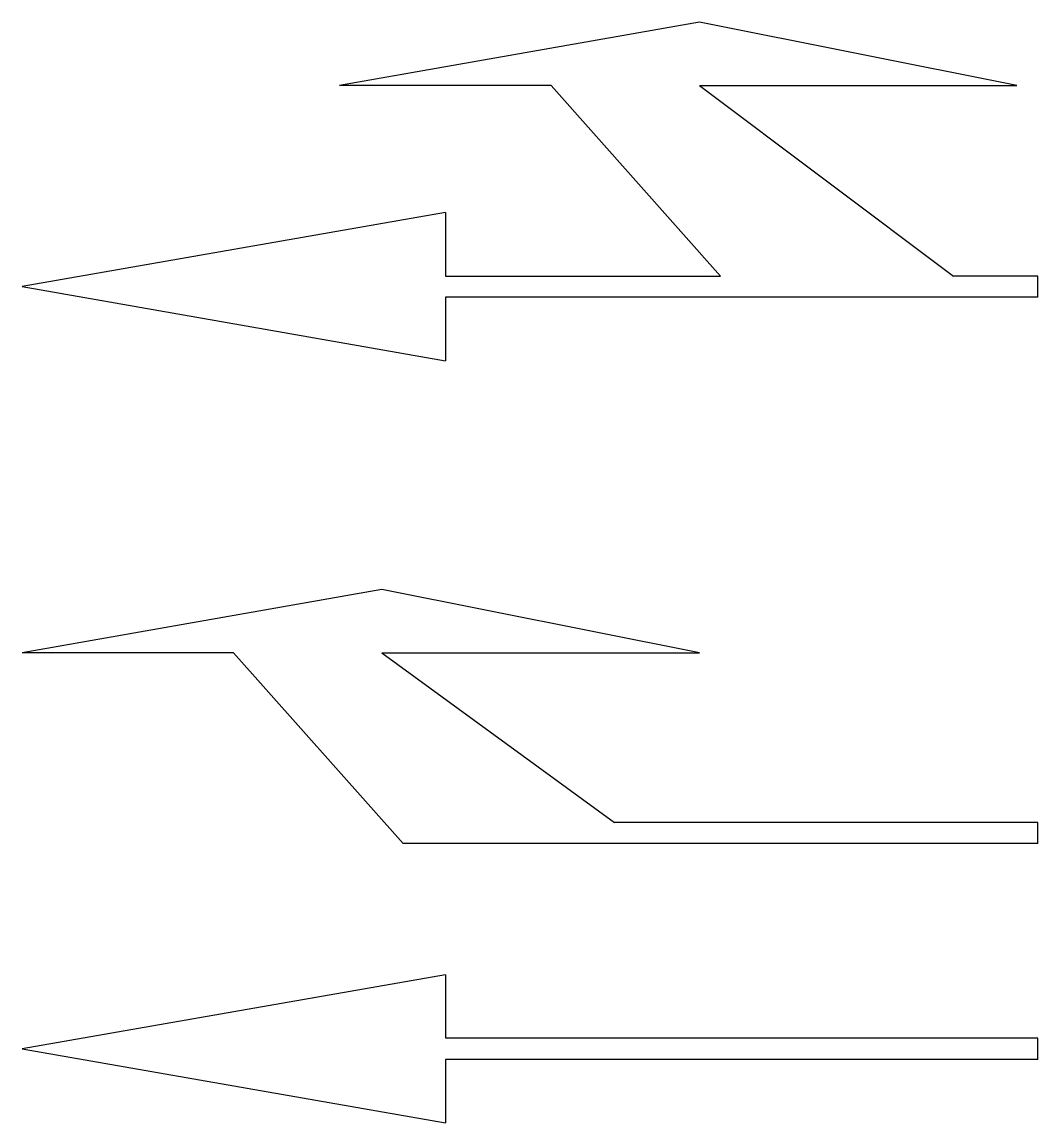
# Model space of a CAD drawing. Header units: millimetres. Extents: x 18 to 178, y 102 to 275.
import ezdxf

# ---------------------------------------------------------------- set-up
doc = ezdxf.new("R2010")
doc.units = ezdxf.units.MM

msp = doc.modelspace()

# ---------------------------------------------------------------- linework, layer by layer
for p, q in [((124.67, 275.33), (68, 265.33)), ((174.67, 265.33), (124.67, 275.33)), ((101.33, 265.33), (68, 265.33)), ((101.33, 265.33), (128, 235.33)), ((124.67, 265.33), (174.67, 265.33)), ((124.67, 265.33), (164.67, 235.33)), ((84.67, 245.33), (18, 233.67)), ((84.67, 245.33), (84.67, 235.33)), ((84.67, 235.33), (128, 235.33)), ((178, 235.33), (164.67, 235.33)), ((178, 232), (178, 235.33)), ((18, 233.67), (84.67, 222)), ((178, 232), (84.67, 232)), ((84.67, 232), (84.67, 222)), ((74.67, 186), (18, 176)), ((124.67, 176), (74.67, 186)), ((51.33, 176), (18, 176)), ((51.33, 176), (78, 146)), ((74.67, 176), (124.67, 176)), ((74.67, 176), (111.33, 149.33)), ((178, 149.33), (111.33, 149.33)), ((178, 146), (178, 149.33)), ((178, 146), (78, 146)), ((84.67, 125.33), (18, 113.67)), ((84.67, 125.33), (84.67, 115.33)), ((178, 115.33), (84.67, 115.33)), ((178, 112), (178, 115.33)), ((18, 113.67), (84.67, 102)), ((178, 112), (84.67, 112)), ((84.67, 112), (84.67, 102))]:
    msp.add_line(p, q)

doc.saveas('drawing.dxf')
